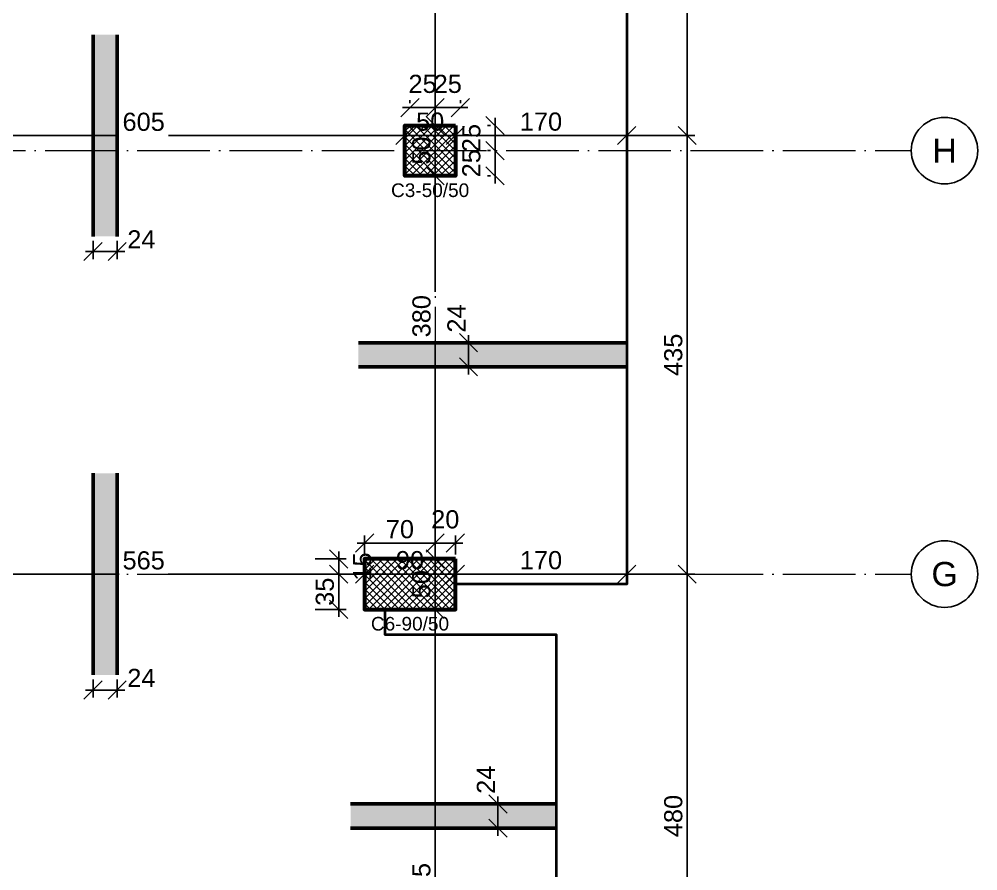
# Model space of a CAD drawing. Header units: millimetres. Extents: x 18 to 3041, y 10 to 3776.
# Drawn here: x 1669 to 2620, y 2142 to 2986 of the extents above; entities that cross this region are included whole.
import ezdxf
from ezdxf.enums import TextEntityAlignment as Align

# ---------------------------------------------------------------- set-up
doc = ezdxf.new("R2010")
doc.units = ezdxf.units.MM
doc.linetypes.add('ZWCAD_ISO04W100', pattern=[30.5, 24, -3, 0.5, -3])
for name, color, linetype, lineweight in [('AXIS LINES', 255, 'ZWCAD_ISO04W100', 13), ('COLUMN', 140, 'Continuous', 53), ('SLAB OUTLINE', 3, 'Continuous', 35)]:
    doc.layers.add(name, color=color, linetype=linetype, lineweight=lineweight)
for name, color, linetype in [('FW_AXIS', 7, 'Continuous'), ('FW_COLUMN_HATCH', 8, 'Continuous'), ('FW_DIM', 7, 'Continuous'), ('FW_SLAB_SECTION', 8, 'Continuous'), ('FW_TEXT', 7, 'Continuous')]:
    doc.layers.add(name, color=color, linetype=linetype)
doc.styles.add('REBAR_TXT', font='arial.ttf')
doc.styles.get("Standard").update_dxf_attribs({"font": 'arial.ttf'})
doc.dimstyles.new('FW_DIM', dxfattribs={"dimtxt": 18, "dimasz": 9, "dimexe": 7.5, "dimexo": 4.5, "dimgap": 4.5, "dimtad": 1, "dimdec": 0, "dimtxsty": 'Standard', "dimtsz": 9, "dimcen": 2.5, "dimdle": 7.5, "dimclrd": 256, "dimclre": 256, "dimclrt": 7, "dimazin": 3, "dimtfac": 1, "dimtmove": 2, "dimatfit": 3, "dimarcsym": 0})
pattern_1 = [(45, (422.0255, -4114.1017), (-3.5921024, 3.5921024), []), (135, (422.0255, -4114.1017), (-3.5921024, -3.5921024), [])]

# ---------------------------------------------------------------- blocks, each defined once
blk = doc.blocks.new('*D286')
at = {"layer": 'Defpoints', "color": 0}
for p in [(1742.53, 2336.01), (1766.53, 2336.01), (1766.53, 2321.01)]:
    blk.add_point(p, dxfattribs=at)
at = {"layer": 'FW_DIM', "lineweight": -2}
for p, q in [((1742.53, 2331.51), (1742.53, 2313.51)), ((1766.53, 2331.51), (1766.53, 2313.51)), ((1751.53, 2330.01), (1733.53, 2312.01)), ((1735.03, 2321.01), (1774.03, 2321.01)), ((1757.53, 2312.01), (1775.53, 2330.01))]:
    blk.add_line(p, q, dxfattribs=at)
at = {"layer": 'FW_DIM', "color": 7, "insert": (1790.53, 2333.01), "char_height": 18, "attachment_point": 5}
blk.add_mtext('24', dxfattribs=at)
blk = doc.blocks.new('*D289')
at = {"layer": 'Defpoints', "color": 0}
for p in [(1742.53, 2771.01), (1766.53, 2771.01), (1766.53, 2756.01)]:
    blk.add_point(p, dxfattribs=at)
at = {"layer": 'FW_DIM', "lineweight": -2}
for p, q in [((1751.53, 2765.01), (1733.53, 2747.01)), ((1742.53, 2766.51), (1742.53, 2748.51)), ((1757.53, 2747.01), (1775.53, 2765.01)), ((1766.53, 2766.51), (1766.53, 2748.51)), ((1735.03, 2756.01), (1774.03, 2756.01))]:
    blk.add_line(p, q, dxfattribs=at)
at = {"layer": 'FW_DIM', "color": 7, "insert": (1790.53, 2768.01), "char_height": 18, "attachment_point": 5}
blk.add_mtext('24', dxfattribs=at)
blk = doc.blocks.new('*D305')
at = {"layer": 'Defpoints', "color": 0}
for p in [(2129.33, 2208.01), (2144.33, 2208.01), (2129.33, 2184.01)]:
    blk.add_point(p, dxfattribs=at)
at = {"layer": 'FW_DIM', "lineweight": -2}
for p, q in [((2153.33, 2199.01), (2135.33, 2217.01)), ((2133.83, 2208.01), (2151.83, 2208.01)), ((2144.33, 2176.51), (2144.33, 2215.51)), ((2135.33, 2193.01), (2153.33, 2175.01)), ((2133.83, 2184.01), (2151.83, 2184.01))]:
    blk.add_line(p, q, dxfattribs=at)
at = {"layer": 'FW_DIM', "color": 7, "insert": (2132.33, 2232.01), "char_height": 18, "attachment_point": 5, "rotation": 90}
blk.add_mtext('24', dxfattribs=at)
blk = doc.blocks.new('*D306')
at = {"layer": 'Defpoints', "color": 0}
for p in [(2100.11, 2665.51), (2115.11, 2665.51), (2100.11, 2641.51)]:
    blk.add_point(p, dxfattribs=at)
at = {"layer": 'FW_DIM', "lineweight": -2}
for p, q in [((2124.11, 2656.51), (2106.11, 2674.51)), ((2115.11, 2634.01), (2115.11, 2673.01)), ((2104.61, 2665.51), (2122.61, 2665.51)), ((2106.11, 2650.51), (2124.11, 2632.51)), ((2104.61, 2641.51), (2122.61, 2641.51))]:
    blk.add_line(p, q, dxfattribs=at)
at = {"layer": 'FW_DIM', "color": 7, "insert": (2103.11, 2689.51), "char_height": 18, "attachment_point": 5, "rotation": 90}
blk.add_mtext('24', dxfattribs=at)
blk = doc.blocks.new('*D340')
at = {"layer": 'Defpoints', "color": 0}
for p in [(1447.03, 2436.01), (2012.03, 2436.01), (2012.03, 2436.01)]:
    blk.add_point(p, dxfattribs=at)
at = {"layer": 'FW_DIM', "lineweight": -2}
for p, q in [((1456.03, 2445.01), (1438.03, 2427.01)), ((2003.03, 2427.01), (2021.03, 2445.01)), ((1439.53, 2436.01), (1768.32, 2436.01)), ((1447.03, 2440.51), (1447.03, 2443.51)), ((2019.53, 2436.01), (1817.23, 2436.01)), ((2012.03, 2440.51), (2012.03, 2443.51))]:
    blk.add_line(p, q, dxfattribs=at)
at = {"layer": 'FW_DIM', "color": 7, "insert": (1792.78, 2449.51), "char_height": 18, "attachment_point": 5}
blk.add_mtext('565', dxfattribs=at)
blk = doc.blocks.new('*D341')
at = {"layer": 'Defpoints', "color": 0}
for p in [(2012.03, 2436.01), (2102.03, 2436.01), (2102.03, 2436.01)]:
    blk.add_point(p, dxfattribs=at)
at = {"layer": 'FW_DIM', "lineweight": -2}
for p, q in [((2021.03, 2445.01), (2003.03, 2427.01)), ((2093.03, 2427.01), (2111.03, 2445.01)), ((2004.53, 2436.01), (2109.53, 2436.01)), ((2012.03, 2440.51), (2012.03, 2443.51)), ((2102.03, 2440.51), (2102.03, 2443.51))]:
    blk.add_line(p, q, dxfattribs=at)
at = {"layer": 'FW_DIM', "color": 7, "insert": (2057.03, 2449.7), "char_height": 18, "attachment_point": 5}
blk.add_mtext('90', dxfattribs=at)
blk = doc.blocks.new('*D342')
at = {"layer": 'Defpoints', "color": 0}
for p in [(2102.03, 2436.01), (2272.03, 2436.01), (2272.03, 2436.01)]:
    blk.add_point(p, dxfattribs=at)
at = {"layer": 'FW_DIM', "lineweight": -2}
for p, q in [((2111.03, 2445.01), (2093.03, 2427.01)), ((2263.03, 2427.01), (2281.03, 2445.01)), ((2094.53, 2436.01), (2279.53, 2436.01)), ((2102.03, 2440.51), (2102.03, 2443.51)), ((2272.03, 2440.51), (2272.03, 2443.51))]:
    blk.add_line(p, q, dxfattribs=at)
at = {"layer": 'FW_DIM', "color": 7, "insert": (2187.03, 2449.7), "char_height": 18, "attachment_point": 5}
blk.add_mtext('170', dxfattribs=at)
blk = doc.blocks.new('*D346')
at = {"layer": 'Defpoints', "color": 0}
for p in [(1447.03, 2871.01), (2052.03, 2871.01), (2052.03, 2871.01)]:
    blk.add_point(p, dxfattribs=at)
at = {"layer": 'FW_DIM', "lineweight": -2}
for p, q in [((1456.03, 2880.01), (1438.03, 2862.01)), ((1447.03, 2875.51), (1447.03, 2878.51)), ((2043.03, 2862.01), (2061.03, 2880.01)), ((2052.03, 2875.51), (2052.03, 2878.51)), ((1439.53, 2871.01), (1768.27, 2871.01)), ((2059.53, 2871.01), (1817.28, 2871.01))]:
    blk.add_line(p, q, dxfattribs=at)
at = {"layer": 'FW_DIM', "color": 7, "insert": (1792.78, 2884.51), "char_height": 18, "attachment_point": 5}
blk.add_mtext('605', dxfattribs=at)
blk = doc.blocks.new('*D347')
at = {"layer": 'Defpoints', "color": 0}
for p in [(2052.03, 2871.01), (2102.03, 2871.01), (2102.03, 2871.01)]:
    blk.add_point(p, dxfattribs=at)
at = {"layer": 'FW_DIM', "lineweight": -2}
for p, q in [((2061.03, 2880.01), (2043.03, 2862.01)), ((2052.03, 2875.51), (2052.03, 2878.51)), ((2093.03, 2862.01), (2111.03, 2880.01)), ((2102.03, 2875.51), (2102.03, 2878.51)), ((2044.53, 2871.01), (2109.53, 2871.01))]:
    blk.add_line(p, q, dxfattribs=at)
at = {"layer": 'FW_DIM', "color": 7, "insert": (2077.03, 2884.7), "char_height": 18, "attachment_point": 5}
blk.add_mtext('50', dxfattribs=at)
blk = doc.blocks.new('*D348')
at = {"layer": 'Defpoints', "color": 0}
for p in [(2102.03, 2871.01), (2272.03, 2871.01), (2272.03, 2871.01)]:
    blk.add_point(p, dxfattribs=at)
at = {"layer": 'FW_DIM', "lineweight": -2}
for p, q in [((2111.03, 2880.01), (2093.03, 2862.01)), ((2102.03, 2875.51), (2102.03, 2878.51)), ((2263.03, 2862.01), (2281.03, 2880.01)), ((2272.03, 2875.51), (2272.03, 2878.51)), ((2094.53, 2871.01), (2279.53, 2871.01))]:
    blk.add_line(p, q, dxfattribs=at)
at = {"layer": 'FW_DIM', "color": 7, "insert": (2187.03, 2884.7), "char_height": 18, "attachment_point": 5}
blk.add_mtext('170', dxfattribs=at)
blk = doc.blocks.new('*D394')
at = {"layer": 'Defpoints', "color": 0}
for p in [(2082.03, 2401.01), (2082.03, 2401.01), (2082.03, 1855.91)]:
    blk.add_point(p, dxfattribs=at)
at = {"layer": 'FW_DIM', "lineweight": -2}
for p, q in [((2091.03, 2392.01), (2073.03, 2410.01)), ((2082.03, 1848.41), (2082.03, 2408.51)), ((2077.53, 2401.01), (2074.53, 2401.01)), ((2073.03, 1864.91), (2091.03, 1846.91)), ((2077.53, 1855.91), (2074.53, 1855.91))]:
    blk.add_line(p, q, dxfattribs=at)
at = {"layer": 'FW_DIM', "color": 7, "insert": (2068.37, 2128.46), "char_height": 18, "attachment_point": 5, "rotation": 90}
blk.add_mtext('545', dxfattribs=at)
blk = doc.blocks.new('*D395')
at = {"layer": 'Defpoints', "color": 0}
for p in [(2082.03, 2451.01), (2082.03, 2451.01), (2082.03, 2401.01)]:
    blk.add_point(p, dxfattribs=at)
at = {"layer": 'FW_DIM', "lineweight": -2}
for p, q in [((2091.03, 2442.01), (2073.03, 2460.01)), ((2082.03, 2393.51), (2082.03, 2458.51)), ((2077.53, 2451.01), (2074.53, 2451.01)), ((2073.03, 2410.01), (2091.03, 2392.01)), ((2077.53, 2401.01), (2074.53, 2401.01))]:
    blk.add_line(p, q, dxfattribs=at)
at = {"layer": 'FW_DIM', "color": 7, "insert": (2068.34, 2426.01), "char_height": 18, "attachment_point": 5, "rotation": 90}
blk.add_mtext('50', dxfattribs=at)
blk = doc.blocks.new('*D396')
at = {"layer": 'Defpoints', "color": 0}
for p in [(2082.03, 2831.01), (2082.03, 2831.01), (2082.03, 2451.01)]:
    blk.add_point(p, dxfattribs=at)
at = {"layer": 'FW_DIM', "lineweight": -2}
for p, q in [((2091.03, 2822.01), (2073.03, 2840.01)), ((2082.03, 2838.51), (2082.03, 2716.11)), ((2077.53, 2831.01), (2074.53, 2831.01)), ((2082.03, 2443.51), (2082.03, 2667.41)), ((2073.03, 2460.01), (2091.03, 2442.01)), ((2077.53, 2451.01), (2074.53, 2451.01))]:
    blk.add_line(p, q, dxfattribs=at)
at = {"layer": 'FW_DIM', "color": 7, "insert": (2068.53, 2691.76), "char_height": 18, "attachment_point": 5, "rotation": 90}
blk.add_mtext('380', dxfattribs=at)
blk = doc.blocks.new('*D397')
at = {"layer": 'Defpoints', "color": 0}
for p in [(2082.03, 2881.01), (2082.03, 2881.01), (2082.03, 2831.01)]:
    blk.add_point(p, dxfattribs=at)
at = {"layer": 'FW_DIM', "lineweight": -2}
for p, q in [((2091.03, 2872.01), (2073.03, 2890.01)), ((2082.03, 2823.51), (2082.03, 2888.51)), ((2077.53, 2881.01), (2074.53, 2881.01)), ((2073.03, 2840.01), (2091.03, 2822.01)), ((2077.53, 2831.01), (2074.53, 2831.01))]:
    blk.add_line(p, q, dxfattribs=at)
at = {"layer": 'FW_DIM', "color": 7, "insert": (2068.34, 2856.01), "char_height": 18, "attachment_point": 5, "rotation": 90}
blk.add_mtext('50', dxfattribs=at)
blk = doc.blocks.new('*D398')
at = {"layer": 'Defpoints', "color": 0}
for p in [(2082.03, 3296.01), (2082.03, 3296.01), (2082.03, 2881.01)]:
    blk.add_point(p, dxfattribs=at)
at = {"layer": 'FW_DIM', "lineweight": -2}
for p, q in [((2091.03, 3287.01), (2073.03, 3305.01)), ((2082.03, 3303.51), (2082.03, 3161.57)), ((2077.53, 3296.01), (2074.53, 3296.01)), ((2082.03, 2873.51), (2082.03, 3111.95)), ((2073.03, 2890.01), (2091.03, 2872.01)), ((2077.53, 2881.01), (2074.53, 2881.01))]:
    blk.add_line(p, q, dxfattribs=at)
at = {"layer": 'FW_DIM', "color": 7, "insert": (2068.53, 3136.76), "char_height": 18, "attachment_point": 5, "rotation": 90}
blk.add_mtext('415', dxfattribs=at)
blk = doc.blocks.new('*D424')
at = {"layer": 'Defpoints', "color": 0}
for p in [(2272.03, 2436.01), (2332.03, 2436.01), (2272.03, 1956.01)]:
    blk.add_point(p, dxfattribs=at)
at = {"layer": 'FW_DIM', "lineweight": -2}
for p, q in [((2341.03, 2427.01), (2323.03, 2445.01)), ((2276.53, 2436.01), (2339.53, 2436.01)), ((2332.03, 1948.51), (2332.03, 2443.51)), ((2323.03, 1965.01), (2341.03, 1947.01)), ((2276.53, 1956.01), (2339.53, 1956.01))]:
    blk.add_line(p, q, dxfattribs=at)
at = {"layer": 'FW_DIM', "color": 7, "insert": (2318.34, 2196.01), "char_height": 18, "attachment_point": 5, "rotation": 90}
blk.add_mtext('480', dxfattribs=at)
blk = doc.blocks.new('*D425')
at = {"layer": 'Defpoints', "color": 0}
for p in [(2272.03, 2871.01), (2332.03, 2871.01), (2272.03, 2436.01)]:
    blk.add_point(p, dxfattribs=at)
at = {"layer": 'FW_DIM', "lineweight": -2}
for p, q in [((2341.03, 2862.01), (2323.03, 2880.01)), ((2332.03, 2428.51), (2332.03, 2878.51)), ((2276.53, 2871.01), (2339.53, 2871.01)), ((2323.03, 2445.01), (2341.03, 2427.01)), ((2276.53, 2436.01), (2339.53, 2436.01))]:
    blk.add_line(p, q, dxfattribs=at)
at = {"layer": 'FW_DIM', "color": 7, "insert": (2318.33, 2653.51), "char_height": 18, "attachment_point": 5, "rotation": 90}
blk.add_mtext('435', dxfattribs=at)
blk = doc.blocks.new('*D426')
at = {"layer": 'Defpoints', "color": 0}
for p in [(2272.03, 3326.01), (2332.03, 3326.01), (2272.03, 2871.01)]:
    blk.add_point(p, dxfattribs=at)
at = {"layer": 'FW_DIM', "lineweight": -2}
for p, q in [((2341.03, 3317.01), (2323.03, 3335.01)), ((2332.03, 2863.51), (2332.03, 3333.51)), ((2276.53, 3326.01), (2339.53, 3326.01)), ((2323.03, 2880.01), (2341.03, 2862.01)), ((2276.53, 2871.01), (2339.53, 2871.01))]:
    blk.add_line(p, q, dxfattribs=at)
at = {"layer": 'FW_DIM', "color": 7, "insert": (2318.37, 3098.51), "char_height": 18, "attachment_point": 5, "rotation": 90}
blk.add_mtext('455', dxfattribs=at)
blk = doc.blocks.new('*D495')
at = {"layer": 'Defpoints', "color": 0}
for p in [(2141.41, 2856.01), (2141.41, 2856.01), (2141.41, 2831.01)]:
    blk.add_point(p, dxfattribs=at)
at = {"layer": 'FW_DIM', "lineweight": -2}
for p, q in [((2150.41, 2847.01), (2132.41, 2865.01)), ((2141.41, 2823.51), (2141.41, 2863.51)), ((2136.91, 2856.01), (2133.91, 2856.01)), ((2132.41, 2840.01), (2150.41, 2822.01)), ((2136.91, 2831.01), (2133.91, 2831.01))]:
    blk.add_line(p, q, dxfattribs=at)
at = {"layer": 'FW_DIM', "color": 7, "insert": (2117.97, 2843.51), "char_height": 18, "attachment_point": 5, "rotation": 90}
blk.add_mtext('25', dxfattribs=at)
blk = doc.blocks.new('*D496')
at = {"layer": 'Defpoints', "color": 0}
for p in [(2141.41, 2881.01), (2141.41, 2881.01), (2141.41, 2856.01)]:
    blk.add_point(p, dxfattribs=at)
at = {"layer": 'FW_DIM', "lineweight": -2}
for p, q in [((2150.41, 2872.01), (2132.41, 2890.01)), ((2141.41, 2848.51), (2141.41, 2888.51)), ((2136.91, 2881.01), (2133.91, 2881.01)), ((2132.41, 2865.01), (2150.41, 2847.01)), ((2136.91, 2856.01), (2133.91, 2856.01))]:
    blk.add_line(p, q, dxfattribs=at)
at = {"layer": 'FW_DIM', "color": 7, "insert": (2117.97, 2868.51), "char_height": 18, "attachment_point": 5, "rotation": 90}
blk.add_mtext('25', dxfattribs=at)
blk = doc.blocks.new('*D505')
at = {"layer": 'Defpoints', "color": 0}
for p in [(2057.03, 2898.69), (2082.03, 2898.69), (2082.03, 2898.69)]:
    blk.add_point(p, dxfattribs=at)
at = {"layer": 'FW_DIM', "lineweight": -2}
for p, q in [((2066.03, 2907.69), (2048.03, 2889.69)), ((2057.03, 2903.19), (2057.03, 2906.19)), ((2073.03, 2889.69), (2091.03, 2907.69)), ((2082.03, 2903.19), (2082.03, 2906.19)), ((2049.53, 2898.69), (2089.53, 2898.69))]:
    blk.add_line(p, q, dxfattribs=at)
at = {"layer": 'FW_DIM', "color": 7, "insert": (2069.53, 2922.13), "char_height": 18, "attachment_point": 5}
blk.add_mtext('25', dxfattribs=at)
blk = doc.blocks.new('*D506')
at = {"layer": 'Defpoints', "color": 0}
for p in [(2082.03, 2898.69), (2107.03, 2898.69), (2107.03, 2898.69)]:
    blk.add_point(p, dxfattribs=at)
at = {"layer": 'FW_DIM', "lineweight": -2}
for p, q in [((2091.03, 2907.69), (2073.03, 2889.69)), ((2082.03, 2903.19), (2082.03, 2906.19)), ((2098.03, 2889.69), (2116.03, 2907.69)), ((2107.03, 2903.19), (2107.03, 2906.19)), ((2074.53, 2898.69), (2114.53, 2898.69))]:
    blk.add_line(p, q, dxfattribs=at)
at = {"layer": 'FW_DIM', "color": 7, "insert": (2094.53, 2922.13), "char_height": 18, "attachment_point": 5}
blk.add_mtext('25', dxfattribs=at)
blk = doc.blocks.new('*D514')
at = {"lineweight": -2, "ltscale": 0.08}
for p, q in [((1995.32, 2427.01), (1977.32, 2445.01)), ((1962.8, 2436.01), (1993.82, 2436.01)), ((1986.32, 2393.51), (1986.32, 2443.51)), ((1977.32, 2410.01), (1995.32, 2392.01)), ((1962.8, 2401.01), (1993.82, 2401.01))]:
    blk.add_line(p, q, dxfattribs=at)
at = {"layer": 'Defpoints', "color": 0}
for p in [(1958.3, 2436.01), (1986.32, 2436.01), (1958.3, 2401.01)]:
    blk.add_point(p, dxfattribs=at)
at = {"color": 7, "insert": (1972.62, 2418.51), "char_height": 18, "attachment_point": 5, "rotation": 90}
blk.add_mtext('35', dxfattribs=at)
blk = doc.blocks.new('*D515')
at = {"lineweight": -2, "ltscale": 0.08}
for p, q in [((1995.32, 2442.01), (1977.32, 2460.01)), ((1986.32, 2428.51), (1986.32, 2458.51)), ((1962.8, 2451.01), (1993.82, 2451.01)), ((1977.32, 2445.01), (1995.32, 2427.01)), ((1962.8, 2436.01), (1993.82, 2436.01))]:
    blk.add_line(p, q, dxfattribs=at)
at = {"layer": 'Defpoints', "color": 0}
for p in [(1958.3, 2451.01), (1986.32, 2451.01), (1958.3, 2436.01)]:
    blk.add_point(p, dxfattribs=at)
at = {"color": 7, "insert": (2009.76, 2443.51), "char_height": 18, "attachment_point": 5, "rotation": 90}
blk.add_mtext('15', dxfattribs=at)
blk = doc.blocks.new('*D516')
at = {"lineweight": -2, "ltscale": 0.08}
for p, q in [((2021.03, 2475.77), (2003.03, 2457.77)), ((2012.03, 2455.51), (2012.03, 2474.27)), ((2073.03, 2457.77), (2091.03, 2475.77)), ((2082.03, 2455.51), (2082.03, 2474.27)), ((2004.53, 2466.77), (2089.53, 2466.77))]:
    blk.add_line(p, q, dxfattribs=at)
at = {"layer": 'Defpoints', "color": 0}
for p in [(2082.03, 2466.77), (2012.03, 2451.01), (2082.03, 2451.01)]:
    blk.add_point(p, dxfattribs=at)
at = {"color": 7, "insert": (2047.03, 2480.46), "char_height": 18, "attachment_point": 5}
blk.add_mtext('70', dxfattribs=at)
blk = doc.blocks.new('*D517')
at = {"lineweight": -2, "ltscale": 0.08}
for p, q in [((2091.03, 2475.77), (2073.03, 2457.77)), ((2082.03, 2455.51), (2082.03, 2474.27)), ((2093.03, 2457.77), (2111.03, 2475.77)), ((2102.03, 2455.51), (2102.03, 2474.27)), ((2074.53, 2466.77), (2109.53, 2466.77))]:
    blk.add_line(p, q, dxfattribs=at)
at = {"layer": 'Defpoints', "color": 0}
for p in [(2102.03, 2466.77), (2082.03, 2451.01), (2102.03, 2451.01)]:
    blk.add_point(p, dxfattribs=at)
at = {"color": 7, "insert": (2092.03, 2490.21), "char_height": 18, "attachment_point": 5}
blk.add_mtext('20', dxfattribs=at)

msp = doc.modelspace()

# ---------------------------------------------------------------- hatches: boundary and pattern name
at = {"layer": 'FW_COLUMN_HATCH'}
h = msp.add_hatch(dxfattribs=at)
h.set_pattern_fill('ANSI37', scale=1.6)
h.set_pattern_definition([(45, (-42864.2154, -20762.9975), (-3.59210245, 3.59210245), []), (135, (-42864.2154, -20762.9975), (-3.59210245, -3.59210245), [])])
h.paths.add_polyline_path([(1247.025, 981.01), (1247.025, 681.01), (1266.826, 681.01), (1266.826, 981.01)])
h.paths.add_polyline_path([(1226.826, 981.01), (1226.826, 681.01), (1247.025, 681.01), (1247.025, 981.01)])
h.paths.add_polyline_path([(1066.926, 2426.01), (1066.926, 2196.01), (1091.926, 2196.01), (1091.926, 2206.273), (1091.926, 2241.926), (1091.926, 2283.702), (1091.926, 2329.376), (1091.926, 2387.479), (1091.926, 2426.01), (1090.96, 2426.01)])
h.paths.add_polyline_path([(1407.025, 3326.01), (1407.025, 3036.01), (1427.025, 3036.01), (1427.025, 3326.01)])
h.paths.add_polyline_path([(1427.025, 3326.01), (1427.025, 3036.01), (1447.025, 3036.01), (1447.025, 3326.01)])
edge = h.paths.add_edge_path()
edge.add_spline(control_points=[(1864.391, 516.01), (1863.095, 513.567), (1859.101, 508.182), (1864.459, 497.863), (1865.281, 490.225), (1865.488, 486.01)], knot_values=[17.8628048, 17.8628048, 17.8628048, 17.8628048, 25.8954609, 36.2517815, 49.0106504, 49.0106504, 49.0106504, 49.0106504], degree=3, periodic=0)
edge.add_line((1865.488, 486.01), (2032.025, 486.01))
edge.add_line((2032.025, 486.01), (2032.025, 516.01))
edge.add_line((2032.025, 516.01), (1864.391, 516.01))
h.paths.add_polyline_path([(1881.669, 513.793), (1881.669, 486.222), (1930.874, 486.222), (1930.874, 513.793)], flags=16)
h.paths.add_polyline_path([(497.025, 486.01), (522.025, 486.01), (522.025, 656.01), (497.025, 656.01)], flags=16)
edge = h.paths.add_edge_path()
edge.add_spline(control_points=[(497.025, 646.473), (499.662, 647.466), (506.148, 649.889), (513.66, 642.009), (519.934, 643.427), (522.025, 644.301)], knot_values=[7.5093125, 7.5093125, 7.5093125, 7.5093125, 15.4992675, 27.3853828, 33.8854159, 33.8854159, 33.8854159, 33.8854159], degree=3, periodic=0)
edge.add_line((522.025, 644.301), (522.025, 656.01))
edge.add_line((522.025, 656.01), (497.025, 656.01))
edge.add_line((497.025, 656.01), (497.025, 646.473))
h.paths.add_polyline_path([(1397.025, 1806.01), (1427.025, 1806.01), (1427.025, 1956.01), (1397.025, 1956.01)])
h.paths.add_polyline_path([(1399.215, 1840.508), (1426.804, 1840.508), (1426.804, 1889.4), (1399.215, 1889.4)], flags=16)
edge = h.paths.add_edge_path()
edge.add_spline(control_points=[(995.007, 3296.01), (995.881, 3298.101), (997.299, 3304.375), (988.712, 3312.562), (992.998, 3320.816), (994.237, 3325.126), (994.456, 3326.01)], knot_values=[7.5093125, 7.5093125, 7.5093125, 7.5093125, 14.0093456, 25.8954609, 36.2517815, 38.925001, 38.925001, 38.925001, 38.925001], degree=3, periodic=0)
edge.add_line((994.456, 3326.01), (852.025, 3326.01))
edge.add_line((852.025, 3326.01), (852.025, 3296.01))
edge.add_line((852.025, 3296.01), (995.007, 3296.01))
edge = h.paths.add_edge_path()
edge.add_spline(control_points=[(1948.304, 3326.01), (1948.086, 3325.126), (1946.847, 3320.816), (1942.56, 3312.562), (1951.148, 3304.375), (1949.729, 3298.101), (1948.856, 3296.01)], knot_values=[7.5093125, 7.5093125, 7.5093125, 7.5093125, 10.182532, 20.5388526, 32.4249679, 38.925001, 38.925001, 38.925001, 38.925001], degree=3, periodic=0)
edge.add_line((1948.856, 3296.01), (2082.025, 3296.01))
edge.add_line((2082.025, 3296.01), (2082.025, 3326.01))
edge.add_line((2082.025, 3326.01), (1948.304, 3326.01))
h.paths.add_polyline_path([(1091.926, 1806.01), (1135.28, 1806.01), (1195.959, 1806.01), (1241.926, 1806.01), (1247.025, 1806.01), (1247.025, 1781.01), (1091.926, 1781.01)])
h.paths.add_polyline_path([(1066.926, 1806.01), (1066.926, 1956.01), (1091.926, 1956.01), (1091.926, 1948.318), (1091.926, 1902.645), (1091.926, 1844.542), (1091.926, 1806.01)])
h.paths.add_polyline_path([(2012.025, 1116.01), (2052.025, 1116.01), (2052.025, 1196.01), (2012.025, 1196.01)])
h.paths.add_polyline_path([(422.025, 1461.01), (422.025, 1451.01), (497.025, 1451.01), (497.025, 1491.01), (422.025, 1491.01)])
h.paths.add_polyline_path([(469.243, 1452.872), (496.814, 1452.872), (496.814, 1488.51), (469.243, 1488.51)], flags=16)
edge = h.paths.add_edge_path()
edge.add_spline(control_points=[(1942.237, 1806.01), (1942.633, 1803.616), (1945.771, 1796.913), (1946.491, 1790.225), (1946.698, 1786.01)], knot_values=[28.7702953, 28.7702953, 28.7702953, 28.7702953, 36.2517815, 49.0106504, 49.0106504, 49.0106504, 49.0106504], degree=3, periodic=0)
edge.add_line((1946.698, 1786.01), (2082.025, 1786.01))
edge.add_line((2082.025, 1786.01), (2082.025, 1806.01))
edge.add_line((2082.025, 1806.01), (1942.237, 1806.01))
edge = h.paths.add_edge_path()
edge.add_spline(control_points=[(1945.943, 1826.01), (1946.817, 1823.919), (1948.235, 1817.645), (1941.883, 1811.589), (1942.085, 1806.93), (1942.237, 1806.01)], knot_values=[7.5093125, 7.5093125, 7.5093125, 7.5093125, 14.0093456, 25.8954609, 28.7702953, 28.7702953, 28.7702953, 28.7702953], degree=3, periodic=0)
edge.add_line((1942.237, 1806.01), (2082.025, 1806.01))
edge.add_line((2082.025, 1806.01), (2082.025, 1826.01))
edge.add_line((2082.025, 1826.01), (2032.025, 1826.01))
edge.add_line((2032.025, 1826.01), (1945.943, 1826.01))
edge = h.paths.add_edge_path()
edge.add_spline(control_points=[(1066.926, 1704.931), (1069.017, 1704.058), (1075.291, 1702.639), (1082.803, 1710.52), (1089.289, 1708.096), (1091.926, 1707.104)], knot_values=[7.5093125, 7.5093125, 7.5093125, 7.5093125, 14.0093456, 25.8954609, 33.8854159, 33.8854159, 33.8854159, 33.8854159], degree=3, periodic=0)
edge.add_line((1091.926, 1707.104), (1091.926, 1781.01))
edge.add_line((1091.926, 1781.01), (1091.926, 1806.01))
edge.add_line((1091.926, 1806.01), (1066.926, 1806.01))
edge.add_line((1066.926, 1806.01), (1066.926, 1704.931))
h.paths.add_polyline_path([(1447.025, 2881.01), (1447.025, 2831.01), (1397.025, 2831.01), (1397.025, 2881.01)])
h.paths.add_polyline_path([(482.025, 486.01), (497.025, 486.01), (497.025, 656.01), (482.025, 656.01)], flags=16)
edge = h.paths.add_edge_path()
edge.add_spline(control_points=[(1091.926, 1652.821), (1089.289, 1653.813), (1082.803, 1656.237), (1075.291, 1648.357), (1069.017, 1649.775), (1066.926, 1650.649)], knot_values=[7.5093125, 7.5093125, 7.5093125, 7.5093125, 15.4992675, 27.3853828, 33.8854159, 33.8854159, 33.8854159, 33.8854159], degree=3, periodic=0)
edge.add_line((1066.926, 1650.649), (1066.926, 1571.01))
edge.add_line((1066.926, 1571.01), (1091.926, 1571.01))
edge.add_line((1091.926, 1571.01), (1091.926, 1596.01))
edge.add_line((1091.926, 1596.01), (1091.926, 1652.821))
h.paths.add_polyline_path([(1066.926, 1956.01), (1091.926, 1956.01), (1091.926, 1990.094), (1091.926, 2025.747), (1091.926, 2036.01), (1066.926, 2036.01), (1066.926, 1966.01)], flags=16)
h.paths.add_polyline_path([(1848.117, 486.01), (1848.117, 476.01), (2032.025, 476.01), (2032.025, 486.01), (1865.488, 486.01)])
edge = h.paths.add_edge_path()
edge.add_spline(control_points=[(546.96, 1451.01), (546.753, 1455.225), (545.931, 1462.863), (539.909, 1474.458), (548.497, 1482.645), (547.079, 1488.919), (546.205, 1491.01)], knot_values=[7.5093125, 7.5093125, 7.5093125, 7.5093125, 20.2681814, 30.624502, 42.5106173, 49.0106504, 49.0106504, 49.0106504, 49.0106504], degree=3, periodic=0)
edge.add_line((546.205, 1491.01), (497.025, 1491.01))
edge.add_line((497.025, 1491.01), (497.025, 1451.01))
edge.add_line((497.025, 1451.01), (546.96, 1451.01))
h.paths.add_polyline_path([(1397.025, 1956.01), (1427.025, 1956.01), (1427.025, 2016.01), (1397.025, 2016.01)])
edge = h.paths.add_edge_path()
edge.add_spline(control_points=[(994.456, 3326.01), (995.281, 3329.346), (995.598, 3332.678), (995.762, 3336.01)], knot_values=[38.925001, 38.925001, 38.925001, 38.925001, 49.0106504, 49.0106504, 49.0106504, 49.0106504], degree=3, periodic=0)
edge.add_line((995.762, 3336.01), (852.025, 3336.01))
edge.add_line((852.025, 3336.01), (852.025, 3326.01))
edge.add_line((852.025, 3326.01), (994.456, 3326.01))
h.paths.add_polyline_path([(1427.025, 1806.01), (1437.025, 1806.01), (1437.025, 1956.01), (1427.025, 1956.01)])
edge = h.paths.add_edge_path()
edge.add_spline(control_points=[(1143.07, 2451.01), (1142.197, 2448.919), (1140.97, 2443.495), (1144.909, 2438.846), (1146.139, 2436.01)], knot_values=[7.5093125, 7.5093125, 7.5093125, 7.5093125, 14.0093456, 23.403663, 23.403663, 23.403663, 23.403663], degree=3, periodic=0)
edge.add_line((1146.139, 2436.01), (1247.025, 2436.01))
edge.add_line((1247.025, 2436.01), (1247.025, 2451.01))
edge.add_line((1247.025, 2451.01), (1143.07, 2451.01))
h.paths.add_polyline_path([(1072.025, 486.01), (1247.025, 486.01), (1247.025, 516.01), (1072.025, 516.01)])
edge = h.paths.add_edge_path()
edge.add_spline(control_points=[(1299.636, 486.01), (1299.855, 486.894), (1301.094, 491.204), (1305.38, 499.458), (1296.793, 507.645), (1298.211, 513.919), (1299.085, 516.01)], knot_values=[7.5093125, 7.5093125, 7.5093125, 7.5093125, 10.182532, 20.5388526, 32.4249679, 38.925001, 38.925001, 38.925001, 38.925001], degree=3, periodic=0)
edge.add_line((1299.085, 516.01), (1247.025, 516.01))
edge.add_line((1247.025, 516.01), (1247.025, 486.01))
edge.add_line((1247.025, 486.01), (1299.636, 486.01))
edge = h.paths.add_edge_path()
edge.add_spline(control_points=[(1193.87, 1596.01), (1192.878, 1593.374), (1190.454, 1586.888), (1198.334, 1579.375), (1196.916, 1573.101), (1196.042, 1571.01)], knot_values=[7.5093125, 7.5093125, 7.5093125, 7.5093125, 15.4992675, 27.3853828, 33.8854159, 33.8854159, 33.8854159, 33.8854159], degree=3, periodic=0)
edge.add_line((1196.042, 1571.01), (1247.025, 1571.01))
edge.add_line((1247.025, 1571.01), (1247.025, 1596.01))
edge.add_line((1247.025, 1596.01), (1193.87, 1596.01))
edge = h.paths.add_edge_path()
edge.add_spline(control_points=[(1894.573, 3296.01), (1895.447, 3298.101), (1896.865, 3304.375), (1888.278, 3312.562), (1892.564, 3320.816), (1893.803, 3325.126), (1894.022, 3326.01)], knot_values=[7.5093125, 7.5093125, 7.5093125, 7.5093125, 14.0093456, 25.8954609, 36.2517815, 38.925001, 38.925001, 38.925001, 38.925001], degree=3, periodic=0)
edge.add_line((1894.022, 3326.01), (1802.025, 3326.01))
edge.add_line((1802.025, 3326.01), (1802.025, 3296.01))
edge.add_line((1802.025, 3296.01), (1894.573, 3296.01))
edge = h.paths.add_edge_path()
edge.add_spline(control_points=[(1949.611, 3336.01), (1949.447, 3332.678), (1949.129, 3329.346), (1948.304, 3326.01)], knot_values=[38.925001, 38.925001, 38.925001, 38.925001, 49.0106504, 49.0106504, 49.0106504, 49.0106504], degree=3, periodic=0)
edge.add_line((1948.304, 3326.01), (2082.025, 3326.01))
edge.add_line((2082.025, 3326.01), (2082.025, 3336.01))
edge.add_line((2082.025, 3336.01), (1949.611, 3336.01))
edge = h.paths.add_edge_path()
edge.add_spline(control_points=[(1141.76, 1571.01), (1142.633, 1573.101), (1144.052, 1579.375), (1136.171, 1586.888), (1138.595, 1593.374), (1139.588, 1596.01)], knot_values=[7.5093125, 7.5093125, 7.5093125, 7.5093125, 14.0093456, 25.8954609, 33.8854159, 33.8854159, 33.8854159, 33.8854159], degree=3, periodic=0)
edge.add_line((1139.588, 1596.01), (1091.926, 1596.01))
edge.add_line((1091.926, 1596.01), (1091.926, 1571.01))
edge.add_line((1091.926, 1571.01), (1141.76, 1571.01))
edge = h.paths.add_edge_path()
edge.add_spline(control_points=[(1146.139, 2436.01), (1146.466, 2435.258), (1147.513, 2432.066), (1146.235, 2428.646), (1145.242, 2426.01)], knot_values=[23.403663, 23.403663, 23.403663, 23.403663, 25.8954609, 33.8854159, 33.8854159, 33.8854159, 33.8854159], degree=3, periodic=0)
edge.add_line((1145.242, 2426.01), (1195.959, 2426.01))
edge.add_line((1195.959, 2426.01), (1241.926, 2426.01))
edge.add_line((1241.926, 2426.01), (1247.025, 2426.01))
edge.add_line((1247.025, 2426.01), (1247.025, 2436.01))
edge.add_line((1247.025, 2436.01), (1146.139, 2436.01))
edge = h.paths.add_edge_path()
edge.add_spline(control_points=[(1048.738, 3326.01), (1048.52, 3325.126), (1047.28, 3320.816), (1042.994, 3312.562), (1051.581, 3304.375), (1050.163, 3298.101), (1049.289, 3296.01)], knot_values=[7.5093125, 7.5093125, 7.5093125, 7.5093125, 10.182532, 20.5388526, 32.4249679, 38.925001, 38.925001, 38.925001, 38.925001], degree=3, periodic=0)
edge.add_line((1049.289, 3296.01), (1162.025, 3296.01))
edge.add_line((1162.025, 3296.01), (1162.025, 3326.01))
edge.add_line((1162.025, 3326.01), (1048.738, 3326.01))
edge = h.paths.add_edge_path()
edge.add_spline(control_points=[(2052.025, 1036.637), (2047.811, 1036.844), (2040.172, 1037.666), (2028.577, 1043.687), (2020.39, 1035.1), (2014.117, 1036.518), (2012.025, 1037.392)], knot_values=[7.5093125, 7.5093125, 7.5093125, 7.5093125, 20.2681814, 30.624502, 42.5106173, 49.0106504, 49.0106504, 49.0106504, 49.0106504], degree=3, periodic=0)
edge.add_line((2012.025, 1037.392), (2012.025, 1016.01))
edge.add_line((2012.025, 1016.01), (2052.025, 1016.01))
edge.add_line((2052.025, 1016.01), (2052.025, 1026.01))
edge.add_line((2052.025, 1026.01), (2052.025, 1036.637))
edge = h.paths.add_edge_path()
edge.add_spline(control_points=[(2012.025, 1091.674), (2014.117, 1090.801), (2020.39, 1089.382), (2028.577, 1097.97), (2040.172, 1091.948), (2047.811, 1091.126), (2052.025, 1090.919)], knot_values=[7.5093125, 7.5093125, 7.5093125, 7.5093125, 14.0093456, 25.8954609, 36.2517815, 49.0106504, 49.0106504, 49.0106504, 49.0106504], degree=3, periodic=0)
edge.add_line((2052.025, 1090.919), (2052.025, 1116.01))
edge.add_line((2052.025, 1116.01), (2012.025, 1116.01))
edge.add_line((2012.025, 1116.01), (2012.025, 1091.674))
edge = h.paths.add_edge_path()
edge.add_spline(control_points=[(600.487, 1491.01), (601.361, 1488.919), (602.779, 1482.645), (594.192, 1474.458), (600.213, 1462.863), (601.035, 1455.225), (601.242, 1451.01)], knot_values=[7.5093125, 7.5093125, 7.5093125, 7.5093125, 14.0093456, 25.8954609, 36.2517815, 49.0106504, 49.0106504, 49.0106504, 49.0106504], degree=3, periodic=0)
edge.add_line((601.242, 1451.01), (622.025, 1451.01))
edge.add_line((622.025, 1451.01), (622.025, 1491.01))
edge.add_line((622.025, 1491.01), (600.487, 1491.01))
edge = h.paths.add_edge_path()
edge.add_spline(control_points=[(1811.206, 486.01), (1810.999, 490.225), (1810.177, 497.863), (1804.818, 508.182), (1808.813, 513.567), (1810.109, 516.01)], knot_values=[17.8628048, 17.8628048, 17.8628048, 17.8628048, 30.6216737, 40.9779942, 49.0106504, 49.0106504, 49.0106504, 49.0106504], degree=3, periodic=0)
edge.add_line((1810.109, 516.01), (1732.025, 516.01))
edge.add_line((1732.025, 516.01), (1732.025, 486.01))
edge.add_line((1732.025, 486.01), (1811.206, 486.01))
edge = h.paths.add_edge_path()
edge.add_spline(control_points=[(1892.416, 1786.01), (1892.209, 1790.225), (1891.489, 1796.913), (1888.351, 1803.616), (1887.955, 1806.01)], knot_values=[28.7702953, 28.7702953, 28.7702953, 28.7702953, 41.5291642, 49.0106504, 49.0106504, 49.0106504, 49.0106504], degree=3, periodic=0)
edge.add_line((1887.955, 1806.01), (1852.025, 1806.01))
edge.add_line((1852.025, 1806.01), (1852.025, 1786.01))
edge.add_line((1852.025, 1786.01), (1892.416, 1786.01))
edge = h.paths.add_edge_path()
edge.add_spline(control_points=[(1887.955, 1806.01), (1887.802, 1806.93), (1887.601, 1811.589), (1893.953, 1817.645), (1892.534, 1823.919), (1891.661, 1826.01)], knot_values=[7.5093125, 7.5093125, 7.5093125, 7.5093125, 10.3841469, 22.2702621, 28.7702953, 28.7702953, 28.7702953, 28.7702953], degree=3, periodic=0)
edge.add_line((1891.661, 1826.01), (1852.025, 1826.01))
edge.add_line((1852.025, 1826.01), (1852.025, 1806.01))
edge.add_line((1852.025, 1806.01), (1887.955, 1806.01))
edge = h.paths.add_edge_path()
edge.add_spline(control_points=[(1427.025, 1732.431), (1424.583, 1733.727), (1419.197, 1737.721), (1408.879, 1732.362), (1401.24, 1731.541), (1397.025, 1731.333)], knot_values=[17.8628048, 17.8628048, 17.8628048, 17.8628048, 25.8954609, 36.2517815, 49.0106504, 49.0106504, 49.0106504, 49.0106504], degree=3, periodic=0)
edge.add_line((1397.025, 1731.333), (1397.025, 1716.01))
edge.add_line((1397.025, 1716.01), (1427.025, 1716.01))
edge.add_line((1427.025, 1716.01), (1427.025, 1732.431))
h.paths.add_polyline_path([(1427.025, 1956.01), (1437.025, 1956.01), (1437.025, 2016.01), (1427.025, 2016.01)])
h.paths.add_polyline_path([(2082.025, 3326.01), (2082.025, 3296.01), (2102.025, 3296.01), (2102.025, 3326.01)])
edge = h.paths.add_edge_path()
edge.add_spline(control_points=[(1353.367, 516.01), (1352.493, 513.919), (1351.075, 507.645), (1359.662, 499.458), (1355.376, 491.204), (1354.137, 486.894), (1353.918, 486.01)], knot_values=[7.5093125, 7.5093125, 7.5093125, 7.5093125, 14.0093456, 25.8954609, 36.2517815, 38.925001, 38.925001, 38.925001, 38.925001], degree=3, periodic=0)
edge.add_line((1353.918, 486.01), (1372.025, 486.01))
edge.add_line((1372.025, 486.01), (1372.025, 516.01))
edge.add_line((1372.025, 516.01), (1353.367, 516.01))
h.paths.add_polyline_path([(1247.025, 1806.01), (1266.926, 1806.01), (1266.926, 1781.01), (1247.025, 1781.01)])
h.paths.add_polyline_path([(1247.025, 1596.01), (1266.926, 1596.01), (1266.926, 1571.01), (1247.025, 1571.01)])
edge = h.paths.add_edge_path()
edge.add_spline(control_points=[(1894.022, 3326.01), (1894.847, 3329.346), (1895.164, 3332.678), (1895.328, 3336.01)], knot_values=[38.925001, 38.925001, 38.925001, 38.925001, 49.0106504, 49.0106504, 49.0106504, 49.0106504], degree=3, periodic=0)
edge.add_line((1895.328, 3336.01), (1802.025, 3336.01))
edge.add_line((1802.025, 3336.01), (1802.025, 3326.01))
edge.add_line((1802.025, 3326.01), (1894.022, 3326.01))
h.paths.add_polyline_path([(1072.025, 486.01), (1072.025, 476.01), (1247.025, 476.01), (1247.025, 486.01)])
edge = h.paths.add_edge_path()
edge.add_spline(control_points=[(1298.33, 476.01), (1298.494, 479.342), (1298.811, 482.674), (1299.636, 486.01)], knot_values=[38.925001, 38.925001, 38.925001, 38.925001, 49.0106504, 49.0106504, 49.0106504, 49.0106504], degree=3, periodic=0)
edge.add_line((1299.636, 486.01), (1247.025, 486.01))
edge.add_line((1247.025, 486.01), (1247.025, 476.01))
edge.add_line((1247.025, 476.01), (1298.33, 476.01))
h.paths.add_polyline_path([(1732.025, 486.01), (1811.206, 486.01), (1824.117, 486.01), (1824.117, 485.84), (1824.117, 476.01), (1732.025, 476.01)])
edge = h.paths.add_edge_path()
edge.add_spline(control_points=[(1050.044, 3336.01), (1049.881, 3332.678), (1049.563, 3329.346), (1048.738, 3326.01)], knot_values=[38.925001, 38.925001, 38.925001, 38.925001, 49.0106504, 49.0106504, 49.0106504, 49.0106504], degree=3, periodic=0)
edge.add_line((1048.738, 3326.01), (1162.025, 3326.01))
edge.add_line((1162.025, 3326.01), (1162.025, 3336.01))
edge.add_line((1162.025, 3336.01), (1050.044, 3336.01))
edge = h.paths.add_edge_path()
edge.add_spline(control_points=[(1091.857, 2436.01), (1090.627, 2438.846), (1086.688, 2443.495), (1087.914, 2448.919), (1088.788, 2451.01)], knot_values=[7.5093125, 7.5093125, 7.5093125, 7.5093125, 16.9036299, 23.403663, 23.403663, 23.403663, 23.403663], degree=3, periodic=0)
edge.add_line((1088.788, 2451.01), (1066.926, 2451.01))
edge.add_line((1066.926, 2451.01), (1066.926, 2436.01))
edge.add_line((1066.926, 2436.01), (1091.857, 2436.01))
edge = h.paths.add_edge_path()
edge.add_spline(control_points=[(1090.96, 2426.01), (1091.952, 2428.646), (1093.231, 2432.066), (1092.183, 2435.258), (1091.857, 2436.01)], knot_values=[23.403663, 23.403663, 23.403663, 23.403663, 31.393618, 33.8854159, 33.8854159, 33.8854159, 33.8854159], degree=3, periodic=0)
edge.add_line((1091.857, 2436.01), (1066.926, 2436.01))
edge.add_line((1066.926, 2436.01), (1066.926, 2426.01))
edge.add_line((1066.926, 2426.01), (1090.96, 2426.01))
h.paths.add_polyline_path([(1247.025, 2436.01), (1266.926, 2436.01), (1266.926, 2451.01), (1247.025, 2451.01)])
h.paths.add_polyline_path([(497.025, 486.01), (497.025, 476.01), (522.025, 476.01), (522.025, 486.01)], flags=16)
edge = h.paths.add_edge_path()
edge.add_spline(control_points=[(1353.918, 486.01), (1353.094, 482.674), (1352.776, 479.342), (1352.612, 476.01)], knot_values=[38.925001, 38.925001, 38.925001, 38.925001, 49.0106504, 49.0106504, 49.0106504, 49.0106504], degree=3, periodic=0)
edge.add_line((1352.612, 476.01), (1372.025, 476.01))
edge.add_line((1372.025, 476.01), (1372.025, 486.01))
edge.add_line((1372.025, 486.01), (1353.918, 486.01))
h.paths.add_polyline_path([(1247.025, 2436.01), (1247.025, 2426.01), (1266.926, 2426.01), (1266.926, 2436.01)])
edge = h.paths.add_edge_path()
edge.add_spline(control_points=[(1437.025, 1732.088), (1434.934, 1731.215), (1431.401, 1730.416), (1428.197, 1731.809), (1427.025, 1732.431)], knot_values=[7.5093125, 7.5093125, 7.5093125, 7.5093125, 14.0093456, 17.8628048, 17.8628048, 17.8628048, 17.8628048], degree=3, periodic=0)
edge.add_line((1427.025, 1732.431), (1427.025, 1716.01))
edge.add_line((1427.025, 1716.01), (1437.025, 1716.01))
edge.add_line((1437.025, 1716.01), (1437.025, 1732.088))
h.paths.add_polyline_path([(2082.025, 3326.01), (2102.025, 3326.01), (2102.025, 3336.01), (2082.025, 3336.01)])
h.paths.add_polyline_path([(1427.025, 3326.01), (1447.025, 3326.01), (1447.025, 3336.01), (1427.025, 3336.01)])
h.paths.add_polyline_path([(482.025, 486.01), (482.025, 476.01), (497.025, 476.01), (497.025, 486.01)], flags=16)
h.paths.add_polyline_path([(1408.887, 3353.793), (1408.887, 3326.222), (1444.525, 3326.222), (1444.525, 3353.793)])
h.paths.add_polyline_path([(1408.887, 3353.793), (1408.887, 3326.222), (1444.525, 3326.222), (1444.525, 3353.793)])
h.paths.add_polyline_path([(1951.686, 3353.793), (1951.686, 3326.222), (2000.891, 3326.222), (2000.891, 3353.793)])
h.paths.add_polyline_path([(2054.243, 3297.872), (2081.814, 3297.872), (2081.814, 3333.51), (2054.243, 3333.51)])
h.paths.add_polyline_path([(2054.243, 3297.872), (2081.814, 3297.872), (2081.814, 3333.51), (2054.243, 3333.51)])
h.paths.add_polyline_path([(1399.215, 3160.508), (1426.804, 3160.508), (1426.804, 3209.4), (1399.215, 3209.4)])
h.paths.add_polyline_path([(931.686, 3353.793), (931.686, 3326.222), (980.891, 3326.222), (980.891, 3353.793)])
h.paths.add_polyline_path([(1209.493, 2420.065), (1237.064, 2420.065), (1237.064, 2455.482), (1209.493, 2455.482)])
h.paths.add_polyline_path([(1141.586, 2463.793), (1141.586, 2436.222), (1190.791, 2436.222), (1190.791, 2463.793)])
h.paths.add_polyline_path([(1209.493, 2420.065), (1237.064, 2420.065), (1237.064, 2455.482), (1209.493, 2455.482)])
h.paths.add_polyline_path([(1060.98, 1993.543), (1060.98, 1965.972), (1096.397, 1965.972), (1096.397, 1993.543)])
h.paths.add_polyline_path([(1060.98, 1843.543), (1060.98, 1815.972), (1096.397, 1815.972), (1096.397, 1843.543)])
h.paths.add_polyline_path([(1209.493, 1775.065), (1237.064, 1775.065), (1237.064, 1810.482), (1209.493, 1810.482)])
h.paths.add_polyline_path([(1209.493, 1565.065), (1237.064, 1565.065), (1237.064, 1600.482), (1209.493, 1600.482)])
h.paths.add_polyline_path([(483.887, 513.793), (483.887, 486.222), (519.525, 486.222), (519.525, 513.793)])
h.paths.add_polyline_path([(469.243, 539.67), (496.814, 539.67), (496.814, 586.874), (469.243, 586.874)], flags=16)
h.paths.add_polyline_path([(483.887, 513.793), (483.887, 486.222), (519.525, 486.222), (519.525, 513.793)])
h.paths.add_polyline_path([(1219.243, 477.872), (1246.814, 477.872), (1246.814, 513.51), (1219.243, 513.51)])
h.paths.add_polyline_path([(1219.243, 477.872), (1246.814, 477.872), (1246.814, 513.51), (1219.243, 513.51)])
h.paths.add_polyline_path([(2054.243, 1787.872), (2081.814, 1787.872), (2081.814, 1823.51), (2054.243, 1823.51)])
h.paths.add_polyline_path([(2054.243, 1787.872), (2081.814, 1787.872), (2081.814, 1823.51), (2054.243, 1823.51)])
h.paths.add_polyline_path([(1951.686, 1833.793), (1951.686, 1806.222), (2000.891, 1806.222), (2000.891, 1833.793)])
h.paths.add_polyline_path([(1398.887, 1833.793), (1398.887, 1806.222), (1434.525, 1806.222), (1434.525, 1833.793)])
h.paths.add_polyline_path([(1398.887, 1833.793), (1398.887, 1806.222), (1434.525, 1806.222), (1434.525, 1833.793)])
h.paths.add_polyline_path([(1398.887, 1983.793), (1398.887, 1956.222), (1434.525, 1956.222), (1434.525, 1983.793)])
h.paths.add_polyline_path([(1398.887, 1983.793), (1398.887, 1956.222), (1434.525, 1956.222), (1434.525, 1983.793)])
h = msp.add_hatch(dxfattribs=at)
h.set_pattern_fill('ANSI37', scale=1.6)
h.set_pattern_definition(pattern_1)
h.paths.add_polyline_path([(2102.025, 2881.01), (2102.025, 2831.01), (2052.025, 2831.01), (2052.025, 2881.01)])
h = msp.add_hatch(dxfattribs=at)
h.set_pattern_fill('ANSI37', scale=1.6)
h.set_pattern_definition(pattern_1)
h.paths.add_polyline_path([(2102.025, 2451.01), (2102.025, 2401.01), (2012.025, 2401.01), (2012.025, 2451.01)])
at = {"layer": 'FW_SLAB_SECTION'}
h = msp.add_hatch(color=8, dxfattribs=at)
h.dxf.hatch_style = 1
h.paths.add_polyline_path([(1766.525, 2771.01), (1766.525, 2971.01), (1742.525, 2971.01), (1742.525, 2771.01)])
h = msp.add_hatch(color=8, dxfattribs=at)
h.dxf.hatch_style = 1
h.paths.add_polyline_path([(2272.025, 2641.51), (2272.025, 2665.51), (2005.9, 2665.51), (2005.9, 2641.51)])
h = msp.add_hatch(color=8, dxfattribs=at)
h.dxf.hatch_style = 1
h.paths.add_polyline_path([(1766.525, 2336.01), (1766.525, 2536.01), (1742.525, 2536.01), (1742.525, 2336.01)])
h = msp.add_hatch(color=8, dxfattribs=at)
h.dxf.hatch_style = 1
h.paths.add_polyline_path([(2201.962, 2184.017), (2201.958, 2208.01), (1998.025, 2208.01), (1998.025, 2184.01)])

# ---------------------------------------------------------------- linework, layer by layer
at = {"ltscale": 0.08}
msp.add_lwpolyline([(2012.025, 2451.01), (2082.025, 2451.01), (2102.025, 2451.01)], dxfattribs=at)
at = {"layer": 'AXIS LINES', "color": 0, "ltscale": 3}
for points in [[(2082.025, 3616.054), (2082.025, 75.942)], [(139.451, 2856.01), (2554.438, 2856.01)], [(139.451, 2436.01), (2554.438, 2436.01)]]:
    msp.add_lwpolyline(points, dxfattribs=at)
at = {"layer": 'COLUMN', "ltscale": 0.08}
msp.add_lwpolyline([(2102.025, 2881.01), (2102.025, 2831.01), (2052.025, 2831.01), (2052.025, 2881.01), (2102.025, 2881.01)], dxfattribs=at)
msp.add_lwpolyline([(2102.025, 2451.01), (2012.025, 2451.01), (2012.025, 2401.01), (2102.025, 2401.01)], close=True, dxfattribs=at)
at = {"layer": 'FW_AXIS'}
for centre in [(2587.438, 2856.01), (2587.438, 2436.01)]:
    msp.add_circle(centre, 33, dxfattribs=at)
at = {"layer": 'FW_SLAB_SECTION', "color": 7, "lineweight": 50}
for p, q in [((1742.525, 2771.01), (1742.525, 2971.01)), ((1766.525, 2771.01), (1766.525, 2971.01)), ((2005.9, 2665.51), (2272.025, 2665.51)), ((2005.9, 2641.51), (2272.025, 2641.51)), ((1742.525, 2336.01), (1742.525, 2536.01)), ((1766.525, 2336.01), (1766.525, 2536.01)), ((1998.025, 2208.01), (2201.958, 2208.01)), ((1998.025, 2184.01), (2201.962, 2184.017))]:
    msp.add_line(p, q, dxfattribs=at)
at = {"layer": 'SLAB OUTLINE', "ltscale": 0.08}
for points in [[(2201.731, 3210.716, -0.1989126), (2272.025, 3041.01), (2272.025, 2426.01), (2101.926, 2426.01)], [(2102.025, 2426.01), (2102.025, 2401.01), (2032.025, 2401.01), (2032.025, 2401.01), (2032.125, 2376.01), (2201.926, 2376.01), (2202.025, 1855.91), (2032.025, 1855.91), (2032.025, 1826.01), (2102.025, 1826.01), (2102.025, 1716.01, -1), (2102.025, 1486.01), (2102.025, 1426.01, -1), (2102.025, 1196.01), (2102.025, 1081.01), (2052.025, 1081.01), (2052.025, 1026.01), (2112.025, 1026.01), (2111.826, 796.01), (2031.926, 796.01)]]:
    msp.add_lwpolyline(points, format="xyb", dxfattribs=at)

# ---------------------------------------------------------------- texts
at = {"layer": 'FW_AXIS', "color": 7, "style": 'REBAR_TXT'}
for s, p in [('H', (2587.438, 2856.01)), ('G', (2587.438, 2436.01))]:
    msp.add_text(s, height=24, dxfattribs=at).set_placement(p, align=Align.MIDDLE_CENTER)
at = {"layer": 'FW_TEXT', "color": 7, "style": 'REBAR_TXT'}
for s, p in [('C3-50/50', (2077.025, 2823.51)), ('C6-90/50', (2057.025, 2393.51))]:
    msp.add_text(s, height=13.5, dxfattribs=at).set_placement(p, align=Align.TOP_CENTER)

# ---------------------------------------------------------------- dimensions: what is measured, and where the dimension line sits
at = {"ltscale": 0.08}
for base, p1, p2, picture, middle in [((2102.025, 2466.774), (2082.025, 2451.01), (2102.025, 2451.01), '*D517', (2092.025, 2490.214)), ((2082.025, 2466.774), (2012.025, 2451.01), (2082.025, 2451.01), '*D516', (2047.025, 2480.464))]:
    dim = msp.add_linear_dim(base=base, p1=p1, p2=p2, dimstyle='FW_DIM', dxfattribs=at)
    dim.commit()
    dim.dimension.update_dxf_attribs({"geometry": picture, "text_midpoint": middle})
for base, p1, p2, picture, middle in [((1986.319, 2451.01), (1958.3, 2436.01), (1958.3, 2451.01), '*D515', (2009.76, 2443.51)), ((1986.319, 2436.01), (1958.3, 2401.01), (1958.3, 2436.01), '*D514', (1972.623, 2418.51))]:
    dim = msp.add_linear_dim(base=base, p1=p1, p2=p2, angle=90, dimstyle='FW_DIM', dxfattribs=at)
    dim.commit()
    dim.dimension.update_dxf_attribs({"geometry": picture, "text_midpoint": middle})
at = {"layer": 'FW_DIM'}
for base, p1, p2, picture, middle in [((2332.025, 3326.01), (2272.025, 2871.01), (2272.025, 3326.01), '*D426', (2318.372, 3098.51)), ((2082.025, 2881.01), (2082.025, 2831.01), (2082.025, 2881.01), '*D397', (2068.335, 2856.01)), ((2141.413, 2881.01), (2141.413, 2856.01), (2141.413, 2881.01), '*D496', (2117.973, 2868.51)), ((2332.025, 2871.01), (2272.025, 2436.01), (2272.025, 2871.01), '*D425', (2318.329, 2653.51)), ((2141.413, 2856.01), (2141.413, 2831.01), (2141.413, 2856.01), '*D495', (2117.973, 2843.51)), ((2082.025, 2451.01), (2082.025, 2401.01), (2082.025, 2451.01), '*D395', (2068.335, 2426.01)), ((2332.025, 2436.01), (2272.025, 1956.01), (2272.025, 2436.01), '*D424', (2318.335, 2196.01)), ((2082.025, 2401.01), (2082.025, 1855.91), (2082.025, 2401.01), '*D394', (2068.372, 2128.46))]:
    dim = msp.add_linear_dim(base=base, p1=p1, p2=p2, angle=90, dimstyle='FW_DIM', dxfattribs=at)
    dim.commit()
    dim.dimension.update_dxf_attribs({"geometry": picture, "text_midpoint": middle})
for base, p1, p2, picture, middle in [((2082.025, 3296.01), (2082.025, 2881.01), (2082.025, 3296.01), '*D398', (2068.525, 3136.76)), ((2082.025, 2831.01), (2082.025, 2451.01), (2082.025, 2831.01), '*D396', (2068.525, 2691.76)), ((2115.112, 2665.51), (2100.112, 2641.51), (2100.112, 2665.51), '*D306', (2103.112, 2689.51)), ((2144.326, 2208.01), (2129.326, 2184.01), (2129.326, 2208.01), '*D305', (2132.326, 2232.01))]:
    dim = msp.add_linear_dim(base=base, p1=p1, p2=p2, angle=90, dimstyle='FW_DIM', override={"dimtmove": 2}, dxfattribs=at)
    dim.commit()
    dim.dimension.update_dxf_attribs({"geometry": picture, "text_midpoint": middle, "dimtype": 160})
for base, p1, p2, picture, middle in [((2082.025, 2898.694), (2057.025, 2898.694), (2082.025, 2898.694), '*D505', (2069.525, 2922.134)), ((2107.025, 2898.694), (2082.025, 2898.694), (2107.025, 2898.694), '*D506', (2094.525, 2922.134)), ((2102.025, 2871.01), (2052.025, 2871.01), (2102.025, 2871.01), '*D347', (2077.025, 2884.7)), ((2272.025, 2871.01), (2102.025, 2871.01), (2272.025, 2871.01), '*D348', (2187.025, 2884.7)), ((2102.025, 2436.01), (2012.025, 2436.01), (2102.025, 2436.01), '*D341', (2057.025, 2449.7)), ((2272.025, 2436.01), (2102.025, 2436.01), (2272.025, 2436.01), '*D342', (2187.025, 2449.7))]:
    dim = msp.add_linear_dim(base=base, p1=p1, p2=p2, dimstyle='FW_DIM', dxfattribs=at)
    dim.commit()
    dim.dimension.update_dxf_attribs({"geometry": picture, "text_midpoint": middle})
for base, p1, p2, picture, middle in [((2052.025, 2871.01), (1447.025, 2871.01), (2052.025, 2871.01), '*D346', (1792.775, 2884.51)), ((1766.525, 2756.01), (1742.525, 2771.01), (1766.525, 2771.01), '*D289', (1790.525, 2768.01)), ((2012.025, 2436.01), (1447.025, 2436.01), (2012.025, 2436.01), '*D340', (1792.775, 2449.51)), ((1766.525, 2321.01), (1742.525, 2336.01), (1766.525, 2336.01), '*D286', (1790.525, 2333.01))]:
    dim = msp.add_linear_dim(base=base, p1=p1, p2=p2, dimstyle='FW_DIM', override={"dimtmove": 2}, dxfattribs=at)
    dim.commit()
    dim.dimension.update_dxf_attribs({"geometry": picture, "text_midpoint": middle, "dimtype": 160})

doc.saveas('drawing.dxf')
